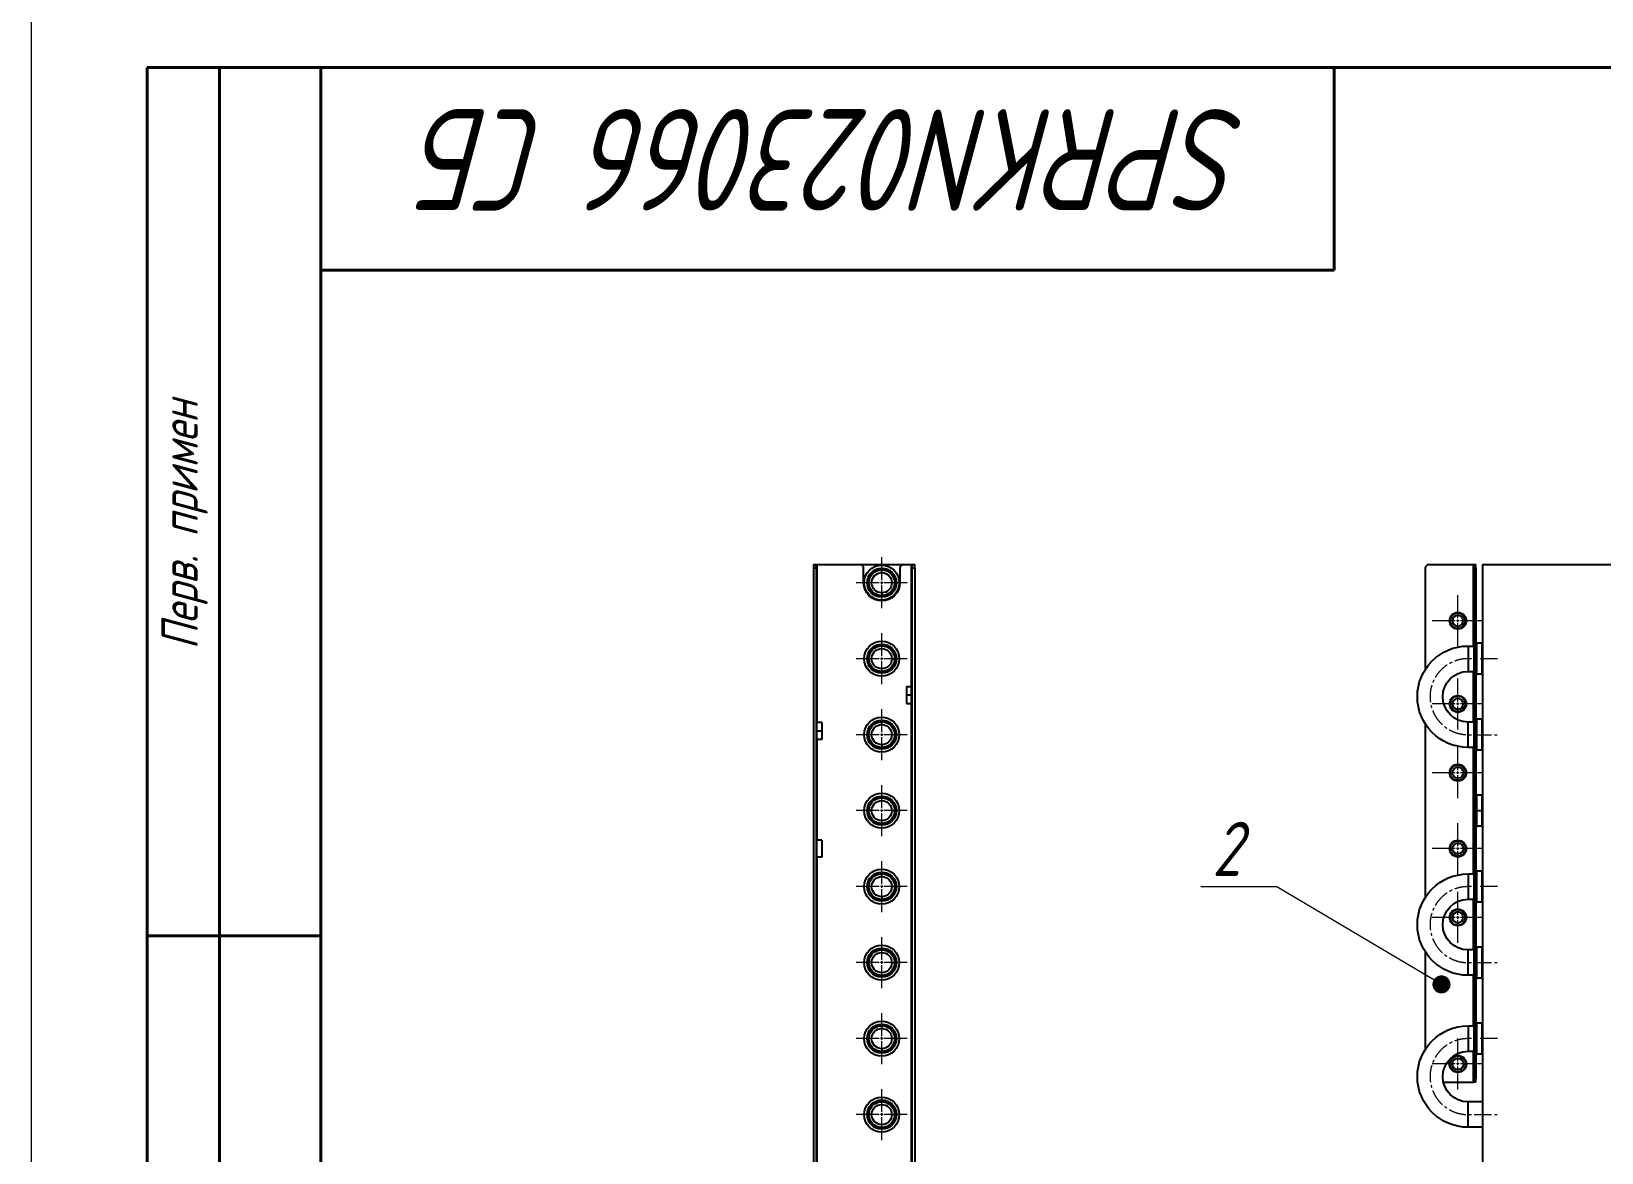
# Model space of a CAD drawing. Header units: millimetres. Extents: x 937859 to 970574, y 987894 to 996517.
# Drawn here: x 939862.7 to 940296.7, y 991177.7 to 991487.5 of the extents above; entities that cross this region are included whole.
import ezdxf
from ezdxf import colors
from ezdxf.entities.mleader import LeaderData, LeaderLine
from ezdxf.math import Vec2, Vec3

# ---------------------------------------------------------------- set-up
doc = ezdxf.new("R2010")
doc.units = ezdxf.units.MM
doc.header["$LTSCALE"] = 0.5
for name, pattern in [('CENTER', [0.6, 0.375, -0.075, 0.075, -0.075]), ('CENTER2', [28.575, 19.05, -3.175, 3.175, -3.175]), ('K5LT_BASIC', [0]), ('K5LT_THIN', [0])]:
    doc.linetypes.add(name, pattern=pattern)
doc.layers.add('DIMENSION', color=1, linetype='Continuous')
doc.layers.add('MD_Visible', color=7, linetype='Continuous', lineweight=25)
doc.layers.add('MD_Visible Narrow', color=7, linetype='Continuous', lineweight=25)
doc.styles.add('KTEXTSTYLE', font='GOST_A.TTF', dxfattribs={"width": 0.96, "oblique": 15, "height": 8})
doc.styles.add('SPRKN023066', font='GOST_A.TTF', dxfattribs={"width": 0.955, "oblique": 15, "height": 12})
doc.styles.get("Standard").update_dxf_attribs({"font": 'GOST_A.TTF', "oblique": 15})

# ---------------------------------------------------------------- blocks, each defined once
blk = doc.blocks.new('_Dot')
at = {"color": 0, "linetype": 'ByBlock', "lineweight": -2}
blk.add_line((-0.5, 0), (-1, 0), dxfattribs=at)
at = {"color": 0, "linetype": 'ByBlock', "const_width": 0.5}
blk.add_lwpolyline([(-0.25, 0, 1), (0.25, 0, 1)], format="xyb", close=True, dxfattribs=at)
blk = doc.blocks.new('*U540')
at = {"color": 0, "linetype": 'CENTER2', "lineweight": 5, "transparency": 16777216}
for p, q in [((0, 0.71), (0, 7.06)), ((-7.06, 0), (-0.71, 0)), ((0.71, 0), (7.06, 0)), ((0, -7.06), (0, -0.71))]:
    blk.add_line(p, q, dxfattribs=at)
at = {"color": 0, "linetype": 'Continuous', "lineweight": 5, "transparency": 16777216}
for p, q in [((-0.36, 0), (0.36, 0)), ((0, -0.36), (0, 0.36))]:
    blk.add_line(p, q, dxfattribs=at)
blk = doc.blocks.new('*U541')
at = {"color": 0, "linetype": 'CENTER2', "lineweight": 5, "transparency": 16777216}
for p, q in [((0, 0.71), (0, 7.06)), ((-7.06, 0), (-0.71, 0)), ((0.71, 0), (7.06, 0)), ((0, -7.06), (0, -0.71))]:
    blk.add_line(p, q, dxfattribs=at)
at = {"color": 0, "linetype": 'Continuous', "lineweight": 5, "transparency": 16777216}
for p, q in [((-0.36, 0), (0.36, 0)), ((0, -0.36), (0, 0.36))]:
    blk.add_line(p, q, dxfattribs=at)
blk = doc.blocks.new('*U542')
at = {"color": 0, "linetype": 'CENTER2', "lineweight": 5, "transparency": 16777216}
for p, q in [((0, 0.71), (0, 7.06)), ((-7.06, 0), (-0.71, 0)), ((0.71, 0), (7.06, 0)), ((0, -7.06), (0, -0.71))]:
    blk.add_line(p, q, dxfattribs=at)
at = {"color": 0, "linetype": 'Continuous', "lineweight": 5, "transparency": 16777216}
for p, q in [((-0.36, 0), (0.36, 0)), ((0, -0.36), (0, 0.36))]:
    blk.add_line(p, q, dxfattribs=at)
blk = doc.blocks.new('*U543')
at = {"color": 0, "linetype": 'CENTER2', "lineweight": 5, "transparency": 16777216}
for p, q in [((0, 0.71), (0, 7.06)), ((-7.06, 0), (-0.71, 0)), ((0.71, 0), (7.06, 0)), ((0, -7.06), (0, -0.71))]:
    blk.add_line(p, q, dxfattribs=at)
at = {"color": 0, "linetype": 'Continuous', "lineweight": 5, "transparency": 16777216}
for p, q in [((-0.36, 0), (0.36, 0)), ((0, -0.36), (0, 0.36))]:
    blk.add_line(p, q, dxfattribs=at)
blk = doc.blocks.new('*U544')
at = {"color": 0, "linetype": 'CENTER2', "lineweight": 5, "transparency": 16777216}
for p, q in [((0, 0.71), (0, 7.06)), ((-7.06, 0), (-0.71, 0)), ((0.71, 0), (7.06, 0)), ((0, -7.06), (0, -0.71))]:
    blk.add_line(p, q, dxfattribs=at)
at = {"color": 0, "linetype": 'Continuous', "lineweight": 5, "transparency": 16777216}
for p, q in [((-0.36, 0), (0.36, 0)), ((0, -0.36), (0, 0.36))]:
    blk.add_line(p, q, dxfattribs=at)
blk = doc.blocks.new('*U545')
at = {"color": 0, "linetype": 'CENTER2', "lineweight": 5, "transparency": 16777216}
for p, q in [((0, 0.71), (0, 7.06)), ((-7.06, 0), (-0.71, 0)), ((0.71, 0), (7.06, 0)), ((0, -7.06), (0, -0.71))]:
    blk.add_line(p, q, dxfattribs=at)
at = {"color": 0, "linetype": 'Continuous', "lineweight": 5, "transparency": 16777216}
for p, q in [((-0.36, 0), (0.36, 0)), ((0, -0.36), (0, 0.36))]:
    blk.add_line(p, q, dxfattribs=at)
blk = doc.blocks.new('*U546')
at = {"color": 0, "linetype": 'CENTER2', "lineweight": 5, "transparency": 16777216}
for p, q in [((0, 0.71), (0, 7.06)), ((-7.06, 0), (-0.71, 0)), ((0.71, 0), (7.06, 0)), ((0, -7.06), (0, -0.71))]:
    blk.add_line(p, q, dxfattribs=at)
at = {"color": 0, "linetype": 'Continuous', "lineweight": 5, "transparency": 16777216}
for p, q in [((-0.36, 0), (0.36, 0)), ((0, -0.36), (0, 0.36))]:
    blk.add_line(p, q, dxfattribs=at)
blk = doc.blocks.new('*U547')
at = {"color": 0, "linetype": 'CENTER2', "lineweight": 5, "transparency": 16777216}
for p, q in [((0, 0.71), (0, 7.06)), ((-7.06, 0), (-0.71, 0)), ((0.71, 0), (7.06, 0)), ((0, -7.06), (0, -0.71))]:
    blk.add_line(p, q, dxfattribs=at)
at = {"color": 0, "linetype": 'Continuous', "lineweight": 5, "transparency": 16777216}
for p, q in [((-0.36, 0), (0.36, 0)), ((0, -0.36), (0, 0.36))]:
    blk.add_line(p, q, dxfattribs=at)
blk = doc.blocks.new('*U558')
at = {"color": 0, "linetype": 'CENTER2', "lineweight": 5, "transparency": 16777216}
for p, q in [((0, 0.71), (0, 7.06)), ((-7.06, 0), (-0.71, 0)), ((0.71, 0), (7.06, 0)), ((0, -7.06), (0, -0.71))]:
    blk.add_line(p, q, dxfattribs=at)
at = {"color": 0, "linetype": 'Continuous', "lineweight": 5, "transparency": 16777216}
for p, q in [((-0.36, 0), (0.36, 0)), ((0, -0.36), (0, 0.36))]:
    blk.add_line(p, q, dxfattribs=at)
blk = doc.blocks.new('*U559')
at = {"color": 0, "linetype": 'CENTER2', "lineweight": 5, "transparency": 16777216}
for p, q in [((0, 0.71), (0, 7.06)), ((-7.06, 0), (-0.71, 0)), ((0.71, 0), (7.06, 0)), ((0, -7.06), (0, -0.71))]:
    blk.add_line(p, q, dxfattribs=at)
at = {"color": 0, "linetype": 'Continuous', "lineweight": 5, "transparency": 16777216}
for p, q in [((-0.36, 0), (0.36, 0)), ((0, -0.36), (0, 0.36))]:
    blk.add_line(p, q, dxfattribs=at)
blk = doc.blocks.new('*U560')
at = {"color": 0, "linetype": 'CENTER2', "lineweight": 5, "transparency": 16777216}
for p, q in [((0, 0.71), (0, 7.06)), ((-7.06, 0), (-0.71, 0)), ((0.71, 0), (7.06, 0)), ((0, -7.06), (0, -0.71))]:
    blk.add_line(p, q, dxfattribs=at)
at = {"color": 0, "linetype": 'Continuous', "lineweight": 5, "transparency": 16777216}
for p, q in [((-0.36, 0), (0.36, 0)), ((0, -0.36), (0, 0.36))]:
    blk.add_line(p, q, dxfattribs=at)
blk = doc.blocks.new('*U561')
at = {"color": 0, "linetype": 'CENTER2', "lineweight": 5, "transparency": 16777216}
for p, q in [((0, 0.71), (0, 7.06)), ((-7.06, 0), (-0.71, 0)), ((0.71, 0), (7.06, 0)), ((0, -7.06), (0, -0.71))]:
    blk.add_line(p, q, dxfattribs=at)
at = {"color": 0, "linetype": 'Continuous', "lineweight": 5, "transparency": 16777216}
for p, q in [((-0.36, 0), (0.36, 0)), ((0, -0.36), (0, 0.36))]:
    blk.add_line(p, q, dxfattribs=at)
blk = doc.blocks.new('*U562')
at = {"color": 0, "linetype": 'CENTER2', "lineweight": 5, "transparency": 16777216}
for p, q in [((0, 0.71), (0, 7.06)), ((-7.06, 0), (-0.71, 0)), ((0.71, 0), (7.06, 0)), ((0, -7.06), (0, -0.71))]:
    blk.add_line(p, q, dxfattribs=at)
at = {"color": 0, "linetype": 'Continuous', "lineweight": 5, "transparency": 16777216}
for p, q in [((-0.36, 0), (0.36, 0)), ((0, -0.36), (0, 0.36))]:
    blk.add_line(p, q, dxfattribs=at)
blk = doc.blocks.new('*U563')
at = {"color": 0, "linetype": 'CENTER2', "lineweight": 5, "transparency": 16777216}
for p, q in [((0, 0.71), (0, 7.06)), ((-7.06, 0), (-0.71, 0)), ((0.71, 0), (7.06, 0)), ((0, -7.06), (0, -0.71))]:
    blk.add_line(p, q, dxfattribs=at)
at = {"color": 0, "linetype": 'Continuous', "lineweight": 5, "transparency": 16777216}
for p, q in [((-0.36, 0), (0.36, 0)), ((0, -0.36), (0, 0.36))]:
    blk.add_line(p, q, dxfattribs=at)

msp = doc.modelspace()

# ---------------------------------------------------------------- linework, layer by layer
at = {"color": 0, "linetype": 'K5LT_THIN', "lineweight": 18}
msp.add_line((939862.749, 990309.536), (939862.749, 991497.536), dxfattribs=at)
at = {"color": 0, "linetype": 'K5LT_BASIC', "lineweight": 40}
for p, q in [((939894.749, 990997.536), (939894.749, 991477.536)), ((939942.749, 991477.536), (939894.749, 991477.536)), ((939914.749, 990997.536), (939914.749, 991477.536)), ((939942.749, 990329.536), (939942.749, 991477.536)), ((939942.749, 991477.536), (941522.749, 991477.536)), ((940222.749, 991477.536), (940222.749, 991421.536)), ((940222.749, 991421.536), (939942.749, 991421.536)), ((939942.749, 991237.536), (939894.749, 991237.536))]:
    msp.add_line(p, q, dxfattribs=at)
at = {"linetype": 'CENTER2', "lineweight": 5, "ltscale": 0.5}
for points in [[(940267.884, 991314.173), (940263.814, 991314.173), (940259.744, 991314.173), (940249.244, 991314.173), (940249.244, 991303.673), (940249.244, 991293.173), (940259.744, 991293.173), (940263.814, 991293.173), (940267.884, 991293.173)], [(940267.884, 991251.173), (940263.814, 991251.173), (940259.744, 991251.173), (940249.244, 991251.173), (940249.244, 991240.673), (940249.244, 991230.173), (940259.744, 991230.173), (940263.814, 991230.173), (940267.884, 991230.173)], [(940267.884, 991209.173), (940263.814, 991209.173), (940259.744, 991209.173), (940249.244, 991209.173), (940249.244, 991198.673), (940249.244, 991188.173), (940259.744, 991188.173), (940263.814, 991188.173), (940267.884, 991188.173)]]:
    msp.add_rational_spline(points, [1, 1, 1, 0.707106781187, 1, 0.707106781187, 1, 1, 1], degree=2, knots=[0, 0, 0, 1, 1, 2.5707963, 2.5707963, 4.1415927, 4.1415927, 5.1415927, 5.1415927, 5.1415927], dxfattribs=at)
at = {"layer": 'MD_Visible', "extrusion": (0, 1, 0)}
for p, q in [((940078.832, 991340.173), (940079.632, 991340.173)), ((940078.832, 991340.173), (940078.832, 991339.173)), ((940078.832, 991339.173), (940078.832, 990944.173)), ((940079.632, 991340.173), (940079.832, 991340.173)), ((940079.632, 991339.173), (940079.632, 991340.173)), ((940079.632, 991339.173), (940079.632, 990944.173)), ((940079.832, 991340.173), (940091.732, 991340.173)), ((940091.732, 991340.173), (940103.732, 991340.173)), ((940092.732, 991335.173), (940092.732, 991339.173)), ((940102.732, 991339.173), (940102.732, 991335.173)), ((940103.732, 991340.173), (940105.832, 991340.173)), ((940105.832, 991340.173), (940106.032, 991340.173)), ((940106.032, 991340.173), (940106.032, 991339.173)), ((940106.032, 991340.173), (940106.832, 991340.173)), ((940106.032, 991339.173), (940106.032, 991040.173)), ((940106.832, 991339.173), (940106.832, 991340.173)), ((940106.832, 991339.173), (940106.832, 991040.173)), ((940247.938, 991339.173), (940247.938, 991311.196)), ((940248.938, 991340.173), (940261.138, 991340.173)), ((940261.138, 991340.173), (940261.338, 991340.173)), ((940261.338, 991340.173), (940261.938, 991340.173)), ((940261.338, 991340.173), (940261.338, 991339.173)), ((940261.338, 991339.173), (940261.338, 991198.173)), ((940261.938, 991339.173), (940261.938, 991340.173)), ((940261.938, 991339.173), (940261.938, 991198.173)), ((940263.744, 991340.173), (940934.744, 991340.173)), ((940263.744, 991340.173), (940263.744, 990941.173)), ((940259.744, 991317.673), (940261.338, 991317.673)), ((940263.638, 991318.473), (940262.138, 991318.473)), ((940263.638, 991314.173), (940263.638, 991318.473)), ((940263.638, 991317.673), (940263.744, 991317.673)), ((940263.638, 991309.873), (940263.638, 991314.173)), ((940259.744, 991310.673), (940261.338, 991310.673)), ((940263.638, 991309.873), (940262.138, 991309.873)), ((940263.638, 991310.673), (940263.744, 991310.673)), ((940104.532, 991306.523), (940104.532, 991304.173)), ((940104.532, 991306.523), (940105.832, 991306.523)), ((940104.532, 991304.173), (940104.532, 991301.823)), ((940104.532, 991301.823), (940105.832, 991301.823)), ((940081.132, 991296.523), (940079.832, 991296.523)), ((940081.132, 991296.523), (940081.132, 991294.173)), ((940081.132, 991294.173), (940081.132, 991291.823)), ((940247.938, 991296.149), (940247.938, 991248.196)), ((940261.338, 991296.673), (940259.744, 991296.673)), ((940263.638, 991297.473), (940262.138, 991297.473)), ((940263.638, 991293.173), (940263.638, 991297.473)), ((940263.744, 991296.673), (940263.638, 991296.673)), ((940081.132, 991291.823), (940079.832, 991291.823)), ((940263.638, 991288.873), (940263.638, 991293.173)), ((940261.338, 991289.673), (940259.744, 991289.673)), ((940263.638, 991288.873), (940262.138, 991288.873)), ((940263.744, 991289.673), (940263.638, 991289.673)), ((940263.638, 991276.473), (940262.138, 991276.473)), ((940263.638, 991272.173), (940263.638, 991276.473)), ((940263.638, 991267.873), (940263.638, 991272.173)), ((940081.132, 991264.023), (940079.832, 991264.023)), ((940081.132, 991264.023), (940081.132, 991259.323)), ((940263.638, 991267.873), (940262.138, 991267.873)), ((940081.132, 991259.323), (940079.832, 991259.323)), ((940263.638, 991255.473), (940262.138, 991255.473)), ((940263.638, 991251.173), (940263.638, 991255.473)), ((940259.744, 991254.673), (940261.338, 991254.673)), ((940263.638, 991254.673), (940263.744, 991254.673)), ((940263.638, 991246.873), (940263.638, 991251.173)), ((940259.744, 991247.673), (940261.338, 991247.673)), ((940263.638, 991246.873), (940262.138, 991246.873)), ((940263.638, 991247.673), (940263.744, 991247.673)), ((940261.338, 991233.673), (940259.744, 991233.673)), ((940263.638, 991234.473), (940262.138, 991234.473)), ((940263.638, 991230.173), (940263.638, 991234.473)), ((940263.744, 991233.673), (940263.638, 991233.673)), ((940247.938, 991233.149), (940247.938, 991206.196)), ((940263.638, 991225.873), (940263.638, 991230.173)), ((940261.338, 991226.673), (940259.744, 991226.673)), ((940263.638, 991225.873), (940262.138, 991225.873)), ((940263.744, 991226.673), (940263.638, 991226.673)), ((940259.744, 991212.673), (940261.338, 991212.673)), ((940263.638, 991213.473), (940262.138, 991213.473)), ((940263.638, 991209.173), (940263.638, 991213.473)), ((940263.638, 991212.673), (940263.744, 991212.673)), ((940263.638, 991204.873), (940263.638, 991209.173)), ((940259.744, 991205.673), (940261.338, 991205.673)), ((940263.638, 991204.873), (940262.138, 991204.873)), ((940263.638, 991205.673), (940263.744, 991205.673)), ((940252.907, 991197.173), (940261.138, 991197.173)), ((940261.138, 991197.173), (940261.338, 991197.173)), ((940261.338, 991198.173), (940261.338, 991197.173)), ((940261.938, 991197.173), (940261.338, 991197.173)), ((940261.938, 991197.173), (940261.938, 991198.173)), ((940263.744, 991191.673), (940259.744, 991191.673)), ((940263.744, 991184.673), (940259.744, 991184.673))]:
    msp.add_line(p, q, dxfattribs=at)
at = {"layer": 'MD_Visible'}
for centre, radius, start, end in [((940091.732, 991339.173), 1, 0, 90), ((940103.732, 991339.173), 1, 90, 180), ((940248.938, 991339.173), 1, 90, 180), ((940256.938, 991324.673), 2.1, 90, 270), ((940256.938, 991324.673), 1.5, 90, 270), ((940256.938, 991324.673), 2.1, 270, 90), ((940256.938, 991324.673), 1.5, 270, 90), ((940256.938, 991301.673), 2.1, 90, 270), ((940256.938, 991301.673), 1.5, 90, 270), ((940256.938, 991301.673), 2.1, 270, 90), ((940256.938, 991301.673), 1.5, 270, 90), ((940256.938, 991242.673), 2.1, 90, 270), ((940256.938, 991242.673), 1.5, 90, 270), ((940256.938, 991242.673), 2.1, 270, 90), ((940256.938, 991242.673), 1.5, 270, 90)]:
    msp.add_arc(centre, radius, start, end, dxfattribs=at)
at = {"layer": 'MD_Visible', "extrusion": (-2.3159e-16, 8.34022e-41, -1)}
for centre, start, end in [((-940097.732, 991335.173), 270, 90), ((-940097.732, 991335.173), 90, 270), ((-940097.732, 991293.173), 270, 90), ((-940097.732, 991293.173), 90, 270), ((-940097.732, 991251.173), 270, 90), ((-940097.732, 991251.173), 90, 270), ((-940097.732, 991209.173), 270, 90), ((-940097.732, 991209.173), 90, 270)]:
    msp.add_arc(centre, 4.85, start, end, dxfattribs=at)
at = {"layer": 'MD_Visible', "extrusion": (-2.3159e-16, 4.49086e-57, -1)}
for centre, radius, start, end in [((-940097.732, 991335.173), 4.03, 270, 90), ((-940097.732, 991335.173), 4.03, 90, 270), ((-940097.732, 991314.173), 4.85, 0, 180), ((-940097.732, 991314.173), 4.03, 0, 180), ((-940097.732, 991314.173), 3.563, 0, 180), ((-940097.732, 991314.173), 2.79, 0, 180), ((-940097.732, 991314.173), 4.85, 180, 0), ((-940097.732, 991314.173), 4.03, 180, 0), ((-940097.732, 991314.173), 3.563, 180, 0), ((-940097.732, 991314.173), 2.79, 180, 0), ((-940097.732, 991293.173), 4.03, 270, 90), ((-940097.732, 991293.173), 4.03, 90, 270), ((-940097.732, 991272.173), 4.85, 0, 180), ((-940097.732, 991272.173), 4.03, 0, 180), ((-940097.732, 991272.173), 3.563, 0, 180), ((-940097.732, 991272.173), 2.79, 0, 180), ((-940097.732, 991272.173), 4.85, 180, 0), ((-940097.732, 991272.173), 4.03, 180, 0), ((-940097.732, 991272.173), 3.563, 180, 0), ((-940097.732, 991272.173), 2.79, 180, 0), ((-940097.732, 991251.173), 4.03, 270, 90), ((-940097.732, 991251.173), 4.03, 90, 270), ((-940097.732, 991230.173), 4.85, 0, 180), ((-940097.732, 991230.173), 4.03, 0, 180), ((-940097.732, 991230.173), 3.563, 0, 180), ((-940097.732, 991230.173), 4.85, 180, 0), ((-940097.732, 991230.173), 4.03, 180, 0), ((-940097.732, 991230.173), 3.563, 180, 0), ((-940097.732, 991230.173), 2.79, 0, 180), ((-940097.732, 991230.173), 2.79, 180, 0), ((-940097.732, 991209.173), 4.03, 270, 90), ((-940097.732, 991209.173), 4.03, 90, 270), ((-940097.732, 991188.173), 4.85, 0, 180), ((-940097.732, 991188.173), 4.03, 0, 180), ((-940097.732, 991188.173), 3.563, 0, 180), ((-940097.732, 991188.173), 2.79, 0, 180), ((-940097.732, 991188.173), 4.85, 180, 0), ((-940097.732, 991188.173), 4.03, 180, 0), ((-940097.732, 991188.173), 3.563, 180, 0), ((-940097.732, 991188.173), 2.79, 180, 0)]:
    msp.add_arc(centre, radius, start, end, dxfattribs=at)
at = {"layer": 'MD_Visible', "extrusion": (-2.3159e-16, 5.67697e-41, -1)}
for centre, start, end in [((-940097.732, 991335.173), 270, 90), ((-940097.732, 991335.173), 90, 270), ((-940097.732, 991293.173), 270, 90), ((-940097.732, 991293.173), 90, 270), ((-940097.732, 991251.173), 270, 90), ((-940097.732, 991251.173), 90, 270), ((-940097.732, 991209.173), 270, 90), ((-940097.732, 991209.173), 90, 270)]:
    msp.add_arc(centre, 3.563, start, end, dxfattribs=at)
at = {"layer": 'MD_Visible', "extrusion": (-2.3159e-16, 7.24912e-41, -1)}
for centre, start, end in [((-940097.732, 991335.173), 270, 90), ((-940097.732, 991335.173), 90, 270), ((-940097.732, 991293.173), 270, 90), ((-940097.732, 991293.173), 90, 270), ((-940097.732, 991251.173), 270, 90), ((-940097.732, 991251.173), 90, 270), ((-940097.732, 991209.173), 270, 90), ((-940097.732, 991209.173), 90, 270)]:
    msp.add_arc(centre, 2.79, start, end, dxfattribs=at)
at = {"layer": 'MD_Visible', "extrusion": (-2.3159e-16, -9.1564e-40, -1)}
msp.add_arc((-940097.732, 991335.173), 5, 180, 0, dxfattribs=at)
at = {"layer": 'MD_Visible', "extrusion": (-2.27384e-16, 5.38727e-42, -1)}
for centre, radius, start, end in [((-940259.744, 991303.673), 14, 0, 90), ((-940259.744, 991303.673), 7, 0, 90), ((-940259.744, 991303.673), 14, 270, 0), ((-940259.744, 991303.673), 7, 270, 0), ((-940259.744, 991240.673), 14, 0, 90), ((-940259.744, 991240.673), 7, 0, 90), ((-940259.744, 991240.673), 14, 270, 0), ((-940259.744, 991240.673), 7, 270, 0), ((-940259.744, 991198.673), 14, 0, 90), ((-940259.744, 991198.673), 7, 0, 90), ((-940259.744, 991198.673), 14, 270, 0), ((-940259.744, 991198.673), 7, 270, 0)]:
    msp.add_arc(centre, radius, start, end, dxfattribs=at)
at = {"layer": 'MD_Visible', "extrusion": (-2.27384e-16, 9.30692e-107, -1)}
for centre, start, end in [((-940262.138, 991318.673), 270, 0), ((-940262.138, 991309.673), 0, 90), ((-940262.138, 991297.673), 270, 0), ((-940262.138, 991288.673), 0, 90), ((-940262.138, 991276.673), 270, 0), ((-940262.138, 991267.673), 0, 90), ((-940262.138, 991255.673), 270, 0), ((-940262.138, 991246.673), 0, 90), ((-940262.138, 991234.673), 270, 0), ((-940262.138, 991225.673), 0, 90), ((-940262.138, 991213.673), 270, 0), ((-940262.138, 991204.673), 0, 90)]:
    msp.add_arc(centre, 0.2, start, end, dxfattribs=at)
at = {"layer": 'MD_Visible', "extrusion": (-2.3159e-16, 2.54925e-87, -1)}
for centre, start, end in [((-940105.832, 991306.723), 180, 270), ((-940105.832, 991301.623), 90, 180), ((-940079.832, 991296.723), 270, 0), ((-940079.832, 991291.623), 0, 90), ((-940079.832, 991264.223), 270, 0), ((-940079.832, 991259.123), 0, 90)]:
    msp.add_arc(centre, 0.2, start, end, dxfattribs=at)
at = {"layer": 'MD_Visible', "extrusion": (-2.27384e-16, 5.38435e-42, -1)}
for centre, radius, start, end in [((-940256.938, 991282.673), 2.108, 270, 90), ((-940256.938, 991282.673), 1.508, 270, 90), ((-940256.938, 991282.673), 2.108, 90, 270), ((-940256.938, 991282.673), 1.508, 90, 270), ((-940256.938, 991261.673), 2.1, 270, 90), ((-940256.938, 991261.673), 2.1, 90, 270), ((-940256.938, 991261.673), 1.5, 270, 90), ((-940256.938, 991261.673), 1.5, 90, 270), ((-940256.938, 991202.173), 2.15, 270, 90), ((-940256.938, 991202.173), 1.55, 270, 90), ((-940256.938, 991202.173), 2.15, 90, 270), ((-940256.938, 991202.173), 1.55, 90, 270)]:
    msp.add_arc(centre, radius, start, end, dxfattribs=at)
at = {"layer": 'MD_Visible Narrow', "extrusion": (0, 1, 0)}
for p, q in [((940079.632, 991339.173), (940078.832, 991339.173)), ((940079.832, 991340.173), (940079.832, 991296.523)), ((940097.732, 991338.735), (940097.732, 991339.203)), ((940097.732, 991337.963), (940097.732, 991338.735)), ((940105.832, 991340.173), (940105.832, 991306.523)), ((940106.832, 991339.173), (940106.032, 991339.173)), ((940261.138, 991340.173), (940261.138, 991317.673)), ((940261.938, 991339.173), (940261.338, 991339.173)), ((940097.732, 991332.383), (940097.732, 991331.61)), ((940097.732, 991331.61), (940097.732, 991331.142)), ((940259.744, 991317.673), (940259.744, 991314.173)), ((940262.138, 991314.173), (940262.138, 991318.473)), ((940094.169, 991314.173), (940093.702, 991314.173)), ((940094.942, 991314.173), (940094.169, 991314.173)), ((940100.522, 991314.173), (940101.294, 991314.173)), ((940101.294, 991314.173), (940101.762, 991314.173)), ((940259.744, 991314.173), (940259.744, 991310.673)), ((940262.138, 991309.873), (940262.138, 991314.173)), ((940261.138, 991310.673), (940261.138, 991296.673)), ((940104.532, 991304.173), (940105.832, 991304.173)), ((940105.832, 991306.523), (940105.832, 991304.173)), ((940105.832, 991304.173), (940105.832, 991301.823)), ((940106.032, 991304.173), (940105.832, 991304.173)), ((940105.832, 991301.823), (940105.832, 991054.523)), ((940079.632, 991294.173), (940079.832, 991294.173)), ((940079.832, 991294.173), (940079.832, 991296.523)), ((940081.132, 991294.173), (940079.832, 991294.173)), ((940079.832, 991291.823), (940079.832, 991294.173)), ((940097.732, 991296.735), (940097.732, 991297.203)), ((940097.732, 991295.963), (940097.732, 991296.735)), ((940259.744, 991293.173), (940259.744, 991296.673)), ((940262.138, 991293.173), (940262.138, 991297.473)), ((940079.832, 991291.823), (940079.832, 991264.023)), ((940097.732, 991290.383), (940097.732, 991289.61)), ((940259.744, 991289.673), (940259.744, 991293.173)), ((940262.138, 991288.873), (940262.138, 991293.173)), ((940097.732, 991289.61), (940097.732, 991289.142)), ((940261.138, 991289.673), (940261.138, 991254.673)), ((940262.138, 991272.173), (940262.138, 991276.473)), ((940094.169, 991272.173), (940093.702, 991272.173)), ((940094.942, 991272.173), (940094.169, 991272.173)), ((940100.522, 991272.173), (940101.294, 991272.173)), ((940101.294, 991272.173), (940101.762, 991272.173)), ((940262.138, 991272.173), (940261.938, 991272.173)), ((940262.138, 991267.873), (940262.138, 991272.173)), ((940262.138, 991272.173), (940263.638, 991272.173)), ((940079.832, 991261.673), (940079.832, 991264.023)), ((940079.632, 991261.673), (940079.832, 991261.673)), ((940079.832, 991259.323), (940079.832, 991261.673)), ((940079.832, 991259.323), (940079.832, 990943.173)), ((940097.732, 991254.735), (940097.732, 991255.203)), ((940262.138, 991251.173), (940262.138, 991255.473)), ((940097.732, 991253.963), (940097.732, 991254.735)), ((940259.744, 991254.673), (940259.744, 991251.173)), ((940259.744, 991251.173), (940259.744, 991247.673)), ((940262.138, 991246.873), (940262.138, 991251.173)), ((940097.732, 991248.383), (940097.732, 991247.61)), ((940097.732, 991247.61), (940097.732, 991247.142)), ((940261.138, 991247.673), (940261.138, 991233.673)), ((940259.744, 991230.173), (940259.744, 991233.673)), ((940262.138, 991230.173), (940262.138, 991234.473)), ((940094.169, 991230.173), (940093.702, 991230.173)), ((940094.942, 991230.173), (940094.169, 991230.173)), ((940100.522, 991230.173), (940101.294, 991230.173)), ((940101.294, 991230.173), (940101.762, 991230.173)), ((940259.744, 991226.673), (940259.744, 991230.173)), ((940262.138, 991225.873), (940262.138, 991230.173)), ((940261.138, 991226.673), (940261.138, 991212.673)), ((940097.732, 991212.735), (940097.732, 991213.203)), ((940097.732, 991211.963), (940097.732, 991212.735)), ((940259.744, 991212.673), (940259.744, 991209.173)), ((940262.138, 991209.173), (940262.138, 991213.473)), ((940259.744, 991209.173), (940259.744, 991205.673)), ((940262.138, 991204.873), (940262.138, 991209.173)), ((940097.732, 991206.383), (940097.732, 991205.61)), ((940097.732, 991205.61), (940097.732, 991205.142)), ((940261.138, 991205.673), (940261.138, 991197.173)), ((940261.338, 991198.173), (940261.938, 991198.173)), ((940259.744, 991188.173), (940259.744, 991191.673)), ((940094.169, 991188.173), (940093.702, 991188.173)), ((940094.942, 991188.173), (940094.169, 991188.173)), ((940100.522, 991188.173), (940101.294, 991188.173)), ((940101.294, 991188.173), (940101.762, 991188.173)), ((940259.744, 991184.673), (940259.744, 991188.173))]:
    msp.add_line(p, q, dxfattribs=at)
at = {"layer": 'MD_Visible Narrow', "extrusion": (-2.27384e-16, 5.386e-42, -1)}
for centre, start, end in [((-940256.938, 991324.673), 0, 180), ((-940256.938, 991324.673), 180, 0), ((-940256.938, 991301.673), 0, 180), ((-940256.938, 991301.673), 180, 0), ((-940256.938, 991261.673), 0, 180), ((-940256.938, 991261.673), 180, 0), ((-940256.938, 991242.673), 0, 180), ((-940256.938, 991242.673), 180, 0)]:
    msp.add_arc(centre, 2.3, start, end, dxfattribs=at)
at = {"layer": 'MD_Visible Narrow', "extrusion": (-2.27384e-16, 5.38654e-42, -1)}
for start, end in [(0, 180), (180, 0)]:
    msp.add_arc((-940256.938, 991282.673), 2.308, start, end, dxfattribs=at)
at = {"layer": 'MD_Visible Narrow', "extrusion": (-2.27384e-16, 5.38596e-42, -1)}
for start, end in [(0, 180), (180, 0)]:
    msp.add_arc((-940256.938, 991202.173), 2.35, start, end, dxfattribs=at)

# ---------------------------------------------------------------- block references
at = {"linetype": 'CENTER2', "lineweight": 5, "extrusion": (-2.3159e-16, 0, -1)}
for name, p in [('*U540', (-940097.732, 991335.173)), ('*U541', (-940097.732, 991314.173)), ('*U542', (-940097.732, 991293.173)), ('*U543', (-940097.732, 991272.173)), ('*U544', (-940097.732, 991251.173)), ('*U545', (-940097.732, 991230.173)), ('*U546', (-940097.732, 991209.173)), ('*U547', (-940097.732, 991188.173))]:
    msp.add_blockref(name, p, dxfattribs=at)
at = {"linetype": 'CENTER2', "lineweight": 5, "extrusion": (-2.3159e-16, 4.25424e-32, -1)}
for name, p in [('*U558', (-940256.938, 991324.673)), ('*U559', (-940256.938, 991301.673)), ('*U560', (-940256.938, 991282.673)), ('*U561', (-940256.938, 991261.673)), ('*U562', (-940256.938, 991242.673)), ('*U563', (-940256.938, 991202.173))]:
    msp.add_blockref(name, p, dxfattribs=at)

# ---------------------------------------------------------------- texts
at = {"color": 0, "insert": (940199.374, 991438.057), "char_height": 28, "width": 307.85632, "attachment_point": 1, "rotation": 180, "style": 'KTEXTSTYLE'}
msp.add_mtext('{\\C256;SPRKN023066 СБ}', dxfattribs=at)
at = {"layer": 'DIMENSION', "color": 250, "linetype": 'CENTER', "ltscale": 0.25, "insert": (939898.723, 991316.709), "char_height": 10, "attachment_point": 1, "rotation": 90}
msp.add_mtext_dynamic_manual_height_columns('{\\C0;Перв. примен}', width=105.93469, gutter_width=240, heights=[0], dxfattribs=at)

# ---------------------------------------------------------------- leaders
at = {"lineweight": 5, "ltscale": 0.5}
ml = msp.add_multileader_mtext('Standard', dxfattribs=at)
ml.set_content('2', color=256, style='SPRKN023066')
ml.set_leader_properties(lineweight=9)
ml.set_arrow_properties(name='DOT')
ml.build(insert=Vec2(0, 0))
ml.multileader.update_dxf_attribs({"text_left_attachment_type": 6, "text_right_attachment_type": 6, "arrow_head_size": 5})
ctx = ml.context
ctx.base_point, ctx.char_height, ctx.arrow_head_size, ctx.plane_origin = Vec3(940183.64, 991251.097), 15, 5, Vec3(940252.403, 991224.155)
ctx.left_attachment, ctx.right_attachment, ctx.text_align_type = 6, 6, 2
notes = []
notes.append((ctx, [(0, (1, 1, 0), (940206.902, 991251.097), (-1, 0), 8, [(0, [(940252.403, 991224.155)], 0, [])])]))
ctx.mtext.insert, ctx.mtext.alignment, ctx.mtext.flow_direction = Vec3(940196.902, 991269.097), 3, 5
for ctx, leaders in notes:
    for number, flags, end, landing, length, lines in leaders:
        leader = LeaderData()
        leader.index, (leader.has_last_leader_line, leader.has_dogleg_vector, leader.attachment_direction) = number, flags
        leader.last_leader_point, leader.dogleg_vector, leader.dogleg_length = Vec3(end), Vec3(landing), length
        for number, points, colour, breaks in lines:
            line = LeaderLine()
            line.index, line.vertices, line.color, line.breaks = number, Vec3.list(points), colors.encode_raw_color(colour), breaks
            leader.lines.append(line)
        ctx.leaders.append(leader)

doc.saveas('drawing.dxf')
